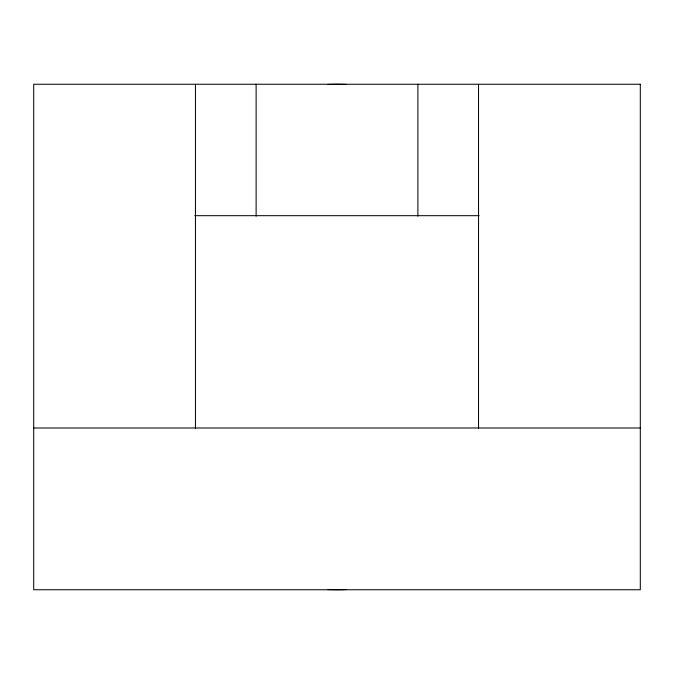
<?xml version="1.0" encoding="UTF-8"?>
<svg xmlns="http://www.w3.org/2000/svg" width="674" height="674" viewBox="0 0 674 674"><rect width="100%" height="100%" fill="white"/><g stroke="black" fill="none" stroke-linecap="round" stroke-linejoin="round"><path stroke-width="1.01" d="M194.828 215.68L479.172 215.68M33.7 427.99L640.3 427.99M478.54 84.25L478.54 428.622M417.88 84.25L417.88 216.202M256.12 84.25L256.12 216.202M195.46 84.25L195.46 428.622M346.023 589.59A252.75 252.75 0 0 1 327.977 589.59M327.977 84.41A252.75 252.75 0 0 1 346.023 84.41M640.3 84.25L33.7 84.25L33.7 589.75L640.3 589.75L640.3 84.25"/></g></svg>
